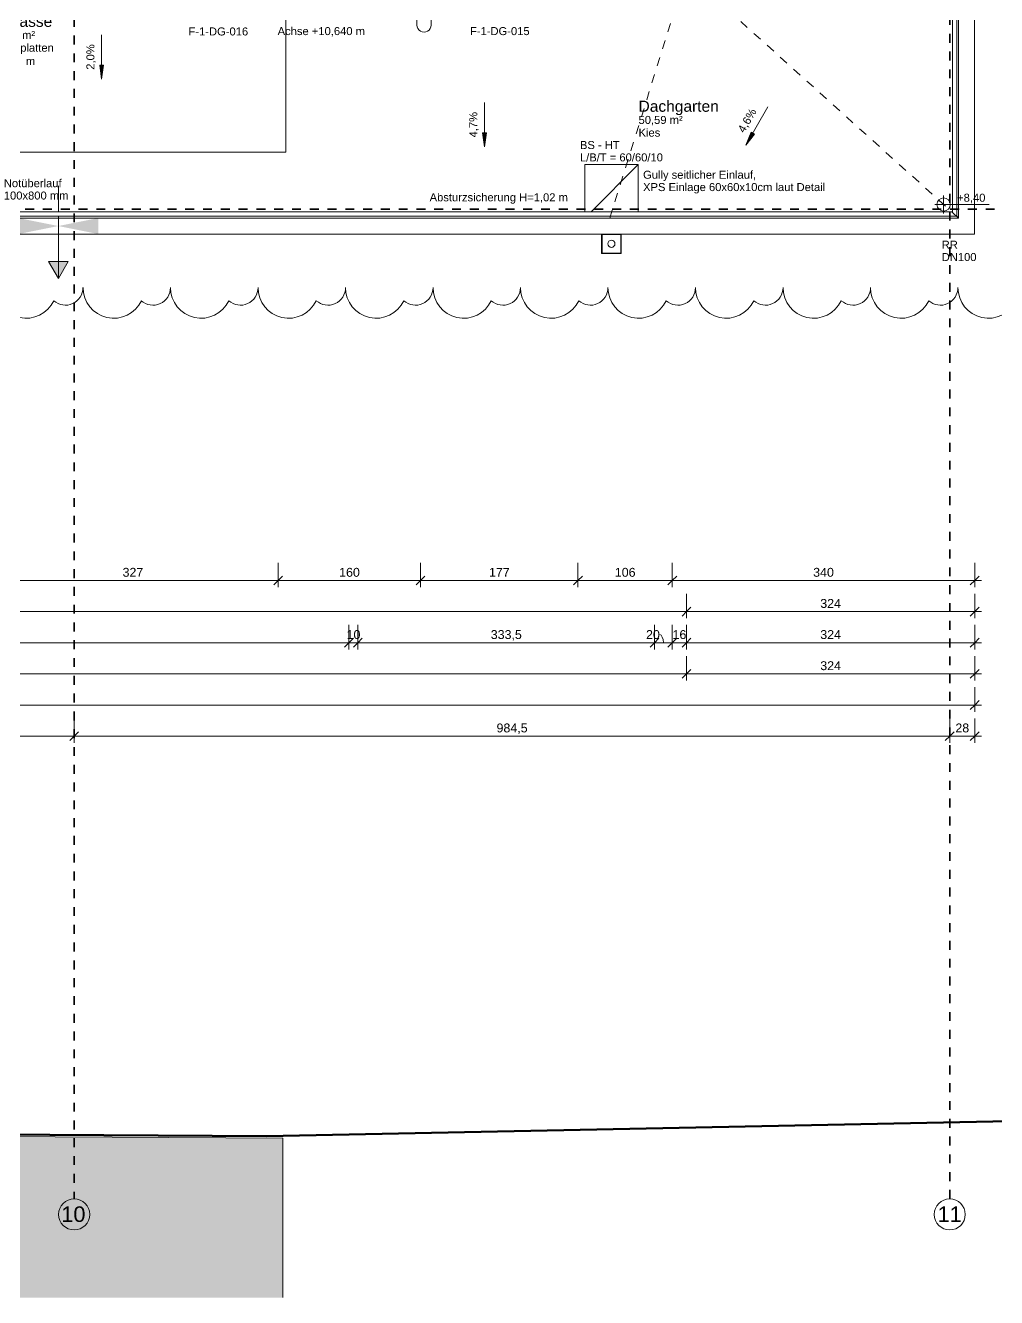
# Model space of a CAD drawing. Header units: metres. Extents: x 3.3 to 48.5, y 58.8 to 100.4.
# Drawn here: x 32.01 to 42.93, y 58.84 to 73.14 of the extents above; entities that cross this region are included whole.
import ezdxf

# ---------------------------------------------------------------- set-up
doc = ezdxf.new("R2010")
doc.units = ezdxf.units.M
doc.linetypes.add('Strich Punkt Mittel', pattern=[0.015875, 0.00635, -0.004763, 0, -0.004763])
doc.linetypes.add('Verdeckt', pattern=[0.003, 0.002, -0.001])
for name, color, linetype, lineweight in [('A-DETL-GENF_', 92, 'Continuous', 13), ('A-DETL-HDLN', 90, 'Verdeckt', 5), ('A-FLOR-HRAL', 11, 'Continuous', 5), ('A-GLAZ-IDEN_', 152, 'Continuous', 9), ('A_2D', 7, 'Continuous', 13), ('A_Bemassung-50_', 4, 'Continuous', 9), ('A_Bemassung_', 4, 'Continuous', 9), ('A_Beschriftung_', 7, 'Continuous', 9), ('A_Bodenschlitz', 7, 'Continuous', 5), ('A_Decken', 8, 'Continuous', 13), ('A_Gelaender', 7, 'Continuous', 13), ('A_Grundstuecksgrenze', 5, 'Continuous', 70), ('A_Raeume', 7, 'Continuous', 13), ('A_Raeume_', 7, 'Continuous', 5), ('A_Raeume_Beschriftung_', 7, 'Continuous', 9), ('A_Raster_', 1, 'Continuous', 9), ('A_Waende', 7, 'Continuous', 13), ('G-ANNO-DIMS_', 111, 'Continuous', 9), ('G-ANNO-REVC_', 71, 'Continuous', 9), ('M-EQPM', 50, 'Continuous', 5), ('Text', 130, 'Continuous', 9)]:
    doc.layers.add(name, color=color, linetype=linetype, lineweight=lineweight)
doc.styles.add('Arial_1', font='arial.ttf', dxfattribs={"height": 0.175})
doc.styles.add('Arial_2', font='arial.ttf', dxfattribs={"height": 0.09})
doc.styles.add('Arial_3', font='arial.ttf', dxfattribs={"height": 0.125})
doc.styles.add('Arial_5', font='arial.ttf', dxfattribs={"height": 0.1})
doc.dimstyles.new('WGA-Bemaßung', dxfattribs={"dimscale": 0.3048, "dimtxt": 0.102026, "dimasz": 0.328084, "dimexe": 0.246063, "dimexo": 0.0625, "dimgap": 0.04101, "dimtad": 1, "dimdec": 1, "dimlfac": 100, "dimrnd": 0.5, "dimdsep": 46, "dimtxsty": 'Arial_5', "dimblk1": 'OBLIQUE', "dimblk2": 'OBLIQUE', "dimsah": 1, "dimcen": 0.09, "dimdle": 0.246063, "dimazin": 2, "dimtfac": 1, "dimtdec": 4, "dimtix": 1, "dimtmove": 0, "dimatfit": 3, "dimfxl": 0.656168, "dimfxlon": 1, "dimtvp": 1, "dimtolj": 1, "dimtzin": 0, "dimarcsym": 2})
doc.dimstyles.new('WGA-Bemaßung_1', dxfattribs={"dimscale": 0.3048, "dimtxt": 0.102026, "dimasz": 0.328084, "dimexe": 0.246063, "dimexo": 0.0625, "dimgap": 0.04101, "dimtad": 1, "dimdec": 1, "dimlfac": 100, "dimrnd": 0.5, "dimdsep": 46, "dimtxsty": 'Arial_5', "dimblk1": 'OBLIQUE', "dimblk2": 'OBLIQUE', "dimsah": 1, "dimcen": 0.09, "dimdle": 0.246063, "dimazin": 2, "dimtfac": 1, "dimtdec": 4, "dimtix": 1, "dimtmove": 1, "dimatfit": 3, "dimfxl": 0.656168, "dimfxlon": 1, "dimtvp": 1, "dimtolj": 1, "dimtzin": 0, "dimarcsym": 2})

# ---------------------------------------------------------------- blocks, each defined once
blk = doc.blocks.new('Geländer - Geländer-3410059-263_PP_03DG_BT1')
at = {"layer": 'A_Gelaender', "lineweight": 5}
blk.add_line((42.483, 70.998), (42.503, 70.978), dxfattribs=at)
blk = doc.blocks.new('Typ des oberen Holms - Oberer Geländerholm_Innen_-3410094-263_PP_03DG_BT1')
at = {"layer": 'A_Gelaender', "lineweight": 5}
for p, q in [((42.433, 71.048), (42.433, 87.588)), ((42.483, 87.638), (42.483, 70.998)), ((42.483, 70.998), (7.843, 70.998)), ((7.893, 71.048), (42.433, 71.048))]:
    blk.add_line(p, q, dxfattribs=at)
blk = doc.blocks.new('Typ des oberen Holms - Oberer Geländerholm_Innen_-V1-263_PP_03DG_BT1')
at = {"layer": 'A_Gelaender', "lineweight": 5}
for p, q in [((42.433, 87.588), (42.433, 71.048)), ((42.483, 87.638), (42.483, 70.998)), ((42.483, 70.998), (7.843, 70.998)), ((42.433, 71.048), (7.893, 71.048))]:
    blk.add_line(p, q, dxfattribs=at)
blk = doc.blocks.new('HLS_Wasserfangkasten - HLS_Wasserfangkasten-10979366-263_PP_03DG_BT1')
at = {"layer": 'M-EQPM'}
for p, q in [((-0.11, 0.11), (-0.11, -0.11)), ((-0.105, -0.105), (-0.105, 0.105)), ((-0.105, 0.105), (0.105, 0.105)), ((0.105, 0.105), (0.105, -0.105)), ((0.11, -0.11), (0.11, 0.11)), ((-0.11, -0.11), (0.11, -0.11)), ((0.105, -0.105), (-0.105, -0.105))]:
    blk.add_line(p, q, dxfattribs=at)
for start, end in [(360, 180), (180, 360)]:
    blk.add_arc((0, 0), 0.04, start, end, dxfattribs=at)
blk = doc.blocks.new('Allg_BS - HKLS-11921154-263_PP_03DG_BT1')
at = {"layer": 'A_Bodenschlitz'}
for p, q in [((-0.299, -0.298), (-0.299, 0.232)), ((-0.299, 0.232), (0.301, 0.232)), ((-0.299, -0.298), (-0.299, 0.232)), ((-0.299, 0.232), (0.301, 0.232)), ((-0.229, -0.298), (0.301, 0.232)), ((-0.229, -0.298), (0.301, 0.232)), ((0.301, 0.232), (0.301, -0.298)), ((0.301, 0.232), (0.301, -0.298))]:
    blk.add_line(p, q, dxfattribs=at)
blk = doc.blocks.new('Allg_WD_rechteckig - Bau-11927121-263_PP_03DG_BT1')
at = {"layer": 'A-DETL-GENF_'}
for points in [[(0.125, -0.09), (0.575, 0), (0.125, 0.09)], [(1.025, -0.09), (1.025, 0.09), (0.575, 0)]]:
    blk.add_hatch(color=256, dxfattribs=at).paths.add_polyline_path(points)
blk = doc.blocks.new('Allg_Notueberlauf_rechteckig1 - Allg_Notueberlauf_rechteckig 100x600-V59-263_PP_03DG_BT1')
at = {"layer": 'A-DETL-GENF_'}
blk.add_hatch(color=256, dxfattribs=at).paths.add_polyline_path([(7.333, 74.185), (7.333, 74.405), (7.143, 74.295)])
for p, q in [((7.143, 74.295), (7.333, 74.405)), ((7.333, 74.405), (7.333, 74.185)), ((7.333, 74.185), (7.143, 74.295)), ((7.843, 74.295), (7.143, 74.295)), ((8.183, 74.295), (7.893, 74.295))]:
    blk.add_line(p, q, dxfattribs=at)
blk = doc.blocks.new('Family - ___-3180367-263_PP_03DG_BT1')
at = {"layer": 'A_Grundstuecksgrenze'}
for p, q in [((3.628, 60.842), (34.721, 60.655)), ((34.721, 60.655), (43.074, 60.824))]:
    blk.add_line(p, q, dxfattribs=at)
blk = doc.blocks.new('Raster - BS_Achse-112124-263_PP_03DG_BT1')
at = {"layer": 'A_Beschriftung_'}
blk.add_circle((0, 0), 0.0035, dxfattribs=at)
blk = doc.blocks.new('DIMBLOCK13-263_PP_03DG_BT1')
at = {"layer": 'A_Bemassung-50_', "transparency": 16777216}
for p, q in [((28.913, 65.152), (28.913, 65.352)), ((32.558, 65.152), (32.558, 65.352)), ((28.913, 65.152), (32.558, 65.152)), ((28.913, 65.152), (28.913, 65.077)), ((32.558, 65.152), (32.558, 65.077))]:
    blk.add_line(p, q, dxfattribs=at)
at = {"layer": 'A_Bemassung-50_', "lineweight": 35, "transparency": 16777216}
for p, q in [((28.913, 65.152), (28.863, 65.102)), ((28.913, 65.152), (28.963, 65.202)), ((32.558, 65.152), (32.508, 65.102)), ((32.558, 65.152), (32.608, 65.202))]:
    blk.add_line(p, q, dxfattribs=at)
at = {"layer": 'A_Bemassung-50_', "color": 0, "transparency": 16777216, "insert": (30.562, 65.294), "char_height": 0.1, "width": 0.41627, "attachment_point": 1, "line_spacing_factor": 0.941778, "style": 'Arial_5'}
blk.add_mtext('364,5', dxfattribs=at)
blk = doc.blocks.new('_Oblique')
at = {"color": 0, "linetype": 'ByBlock', "lineweight": -2}
blk.add_line((-0.5, -0.5), (0.5, 0.5), dxfattribs=at)
blk = doc.blocks.new('DIMBLOCK14-263_PP_03DG_BT1')
at = {"layer": 'A_Bemassung-50_', "transparency": 16777216}
for p, q in [((32.558, 65.152), (32.558, 65.352)), ((42.403, 65.152), (42.403, 65.352)), ((32.558, 65.152), (42.403, 65.152)), ((32.558, 65.152), (32.558, 65.077)), ((42.403, 65.152), (42.403, 65.077))]:
    blk.add_line(p, q, dxfattribs=at)
at = {"layer": 'A_Bemassung-50_', "lineweight": 35, "transparency": 16777216}
for p, q in [((32.558, 65.152), (32.508, 65.102)), ((32.558, 65.152), (32.608, 65.202)), ((42.403, 65.152), (42.353, 65.102)), ((42.403, 65.152), (42.453, 65.202))]:
    blk.add_line(p, q, dxfattribs=at)
at = {"layer": 'A_Bemassung-50_', "color": 0, "transparency": 16777216, "insert": (37.307, 65.294), "char_height": 0.1, "width": 0.41627, "attachment_point": 1, "line_spacing_factor": 0.941778, "style": 'Arial_5'}
blk.add_mtext('984,5', dxfattribs=at)
blk = doc.blocks.new('DIMBLOCK15-263_PP_03DG_BT1')
at = {"layer": 'A_Bemassung-50_', "transparency": 16777216}
for p, q in [((42.403, 65.152), (42.403, 65.352)), ((42.683, 65.152), (42.683, 65.352)), ((42.403, 65.152), (42.758, 65.152)), ((42.403, 65.152), (42.403, 65.077)), ((42.683, 65.152), (42.683, 65.077))]:
    blk.add_line(p, q, dxfattribs=at)
at = {"layer": 'A_Bemassung-50_', "lineweight": 35, "transparency": 16777216}
for p, q in [((42.403, 65.152), (42.353, 65.102)), ((42.403, 65.152), (42.453, 65.202)), ((42.683, 65.152), (42.633, 65.102)), ((42.683, 65.152), (42.733, 65.202))]:
    blk.add_line(p, q, dxfattribs=at)
at = {"layer": 'A_Bemassung-50_', "color": 0, "transparency": 16777216, "insert": (42.466, 65.294), "char_height": 0.1, "width": 0.18459, "attachment_point": 1, "line_spacing_factor": 0.941778, "style": 'Arial_5'}
blk.add_mtext('28', dxfattribs=at)
blk = doc.blocks.new('DIMBLOCK16-263_PP_03DG_BT1')
at = {"layer": 'A_Bemassung-50_', "transparency": 16777216}
for p, q in [((7.643, 65.502), (7.643, 65.702)), ((42.683, 65.502), (42.683, 65.702)), ((7.568, 65.502), (42.758, 65.502)), ((7.643, 65.502), (7.643, 65.427)), ((42.683, 65.502), (42.683, 65.427))]:
    blk.add_line(p, q, dxfattribs=at)
at = {"layer": 'A_Bemassung-50_', "lineweight": 35, "transparency": 16777216}
for p, q in [((7.643, 65.502), (7.693, 65.552)), ((42.683, 65.502), (42.733, 65.552)), ((7.643, 65.502), (7.593, 65.452)), ((42.683, 65.502), (42.633, 65.452))]:
    blk.add_line(p, q, dxfattribs=at)
at = {"layer": 'A_Bemassung-50_', "color": 0, "transparency": 16777216, "insert": (25.009, 65.644), "char_height": 0.1, "width": 0.36918, "attachment_point": 1, "line_spacing_factor": 0.941778, "style": 'Arial_5'}
blk.add_mtext('3504', dxfattribs=at)
blk = doc.blocks.new('DIMBLOCK18-263_PP_03DG_BT1')
at = {"layer": 'A_Bemassung-50_', "transparency": 16777216}
for p, q in [((10.883, 65.852), (10.883, 66.052)), ((39.443, 65.852), (39.443, 66.052)), ((10.883, 65.852), (39.443, 65.852)), ((10.883, 65.852), (10.883, 65.777)), ((39.443, 65.852), (39.443, 65.777))]:
    blk.add_line(p, q, dxfattribs=at)
at = {"layer": 'A_Bemassung-50_', "lineweight": 35, "transparency": 16777216}
for p, q in [((10.883, 65.852), (10.833, 65.802)), ((10.883, 65.852), (10.933, 65.902)), ((39.443, 65.852), (39.393, 65.802)), ((39.443, 65.852), (39.493, 65.902))]:
    blk.add_line(p, q, dxfattribs=at)
at = {"layer": 'A_Bemassung-50_', "color": 0, "transparency": 16777216, "insert": (25.009, 65.994), "char_height": 0.1, "width": 0.36918, "attachment_point": 1, "line_spacing_factor": 0.941778, "style": 'Arial_5'}
blk.add_mtext('2856', dxfattribs=at)
blk = doc.blocks.new('DIMBLOCK19-263_PP_03DG_BT1')
at = {"layer": 'A_Bemassung-50_', "transparency": 16777216}
for p, q in [((39.443, 65.852), (39.443, 66.052)), ((42.683, 65.852), (42.683, 66.052)), ((39.443, 65.852), (42.758, 65.852)), ((39.443, 65.852), (39.443, 65.777)), ((42.683, 65.852), (42.683, 65.777))]:
    blk.add_line(p, q, dxfattribs=at)
at = {"layer": 'A_Bemassung-50_', "lineweight": 35, "transparency": 16777216}
for p, q in [((39.443, 65.852), (39.393, 65.802)), ((39.443, 65.852), (39.493, 65.902)), ((42.683, 65.852), (42.633, 65.802)), ((42.683, 65.852), (42.733, 65.902))]:
    blk.add_line(p, q, dxfattribs=at)
at = {"layer": 'A_Bemassung-50_', "color": 0, "transparency": 16777216, "insert": (40.947, 65.994), "char_height": 0.1, "width": 0.27688, "attachment_point": 1, "line_spacing_factor": 0.941778, "style": 'Arial_5'}
blk.add_mtext('324', dxfattribs=at)
blk = doc.blocks.new('DIMBLOCK37-263_PP_03DG_BT1')
at = {"layer": 'A_Bemassung-50_', "transparency": 16777216}
for p, q in [((10.883, 66.552), (10.883, 66.752)), ((39.443, 66.552), (39.443, 66.752)), ((10.883, 66.552), (39.443, 66.552)), ((10.883, 66.552), (10.883, 66.477)), ((39.443, 66.552), (39.443, 66.477))]:
    blk.add_line(p, q, dxfattribs=at)
at = {"layer": 'A_Bemassung-50_', "lineweight": 35, "transparency": 16777216}
for p, q in [((10.883, 66.552), (10.833, 66.502)), ((10.883, 66.552), (10.933, 66.602)), ((39.443, 66.552), (39.393, 66.502)), ((39.443, 66.552), (39.493, 66.602))]:
    blk.add_line(p, q, dxfattribs=at)
at = {"layer": 'A_Bemassung-50_', "color": 0, "transparency": 16777216, "insert": (25.009, 66.694), "char_height": 0.1, "width": 0.36918, "attachment_point": 1, "line_spacing_factor": 0.941778, "style": 'Arial_5'}
blk.add_mtext('2856', dxfattribs=at)
blk = doc.blocks.new('DIMBLOCK38-263_PP_03DG_BT1')
at = {"layer": 'A_Bemassung-50_', "transparency": 16777216}
for p, q in [((39.443, 66.552), (39.443, 66.752)), ((42.683, 66.552), (42.683, 66.752)), ((39.443, 66.552), (42.758, 66.552)), ((39.443, 66.552), (39.443, 66.477)), ((42.683, 66.552), (42.683, 66.477))]:
    blk.add_line(p, q, dxfattribs=at)
at = {"layer": 'A_Bemassung-50_', "lineweight": 35, "transparency": 16777216}
for p, q in [((39.443, 66.552), (39.393, 66.502)), ((39.443, 66.552), (39.493, 66.602)), ((42.683, 66.552), (42.633, 66.502)), ((42.683, 66.552), (42.733, 66.602))]:
    blk.add_line(p, q, dxfattribs=at)
at = {"layer": 'A_Bemassung-50_', "color": 0, "transparency": 16777216, "insert": (40.947, 66.694), "char_height": 0.1, "width": 0.27688, "attachment_point": 1, "line_spacing_factor": 0.941778, "style": 'Arial_5'}
blk.add_mtext('324', dxfattribs=at)
blk = doc.blocks.new('BS_Wand_Lollipop - rechts_oben-2026913-263_PP_03DG_BT1')
at = {"layer": 'A_Beschriftung_'}
for p, q in [((-0.003, 0), (0.003, 0)), ((0.0046, 0.0016), (0.0134, 0.0016)), ((0.0046, -0.0016), (0.0134, -0.0016))]:
    blk.add_line(p, q, dxfattribs=at)
for centre, start, end in [((0.0046, 0), 90, 270), ((0.0134, 0), 270, 90)]:
    blk.add_arc(centre, 0.0016, start, end, dxfattribs=at)
blk = doc.blocks.new('DIMBLOCK112-263_PP_03DG_BT1')
at = {"layer": 'A_Bemassung-50_', "transparency": 16777216}
for p, q in [((26, 66.202), (26, 66.402)), ((35.648, 66.202), (35.648, 66.402)), ((26, 66.202), (35.648, 66.202)), ((26, 66.202), (26, 66.127)), ((35.648, 66.202), (35.648, 66.127))]:
    blk.add_line(p, q, dxfattribs=at)
at = {"layer": 'A_Bemassung-50_', "lineweight": 35, "transparency": 16777216}
for p, q in [((26, 66.202), (26.05, 66.252)), ((35.648, 66.202), (35.698, 66.252)), ((26, 66.202), (25.95, 66.152)), ((35.648, 66.202), (35.598, 66.152))]:
    blk.add_line(p, q, dxfattribs=at)
at = {"layer": 'A_Bemassung-50_', "color": 0, "transparency": 16777216, "insert": (30.709, 66.344), "char_height": 0.1, "width": 0.27688, "attachment_point": 1, "line_spacing_factor": 0.941778, "style": 'Arial_5'}
blk.add_mtext('965', dxfattribs=at)
blk = doc.blocks.new('DIMBLOCK113-263_PP_03DG_BT1')
at = {"layer": 'A_Bemassung-50_', "transparency": 16777216}
for p, q in [((35.648, 66.202), (35.648, 66.402)), ((35.748, 66.202), (35.748, 66.402)), ((35.648, 66.202), (35.748, 66.202)), ((35.648, 66.202), (35.648, 66.127)), ((35.748, 66.202), (35.748, 66.127))]:
    blk.add_line(p, q, dxfattribs=at)
at = {"layer": 'A_Bemassung-50_', "lineweight": 35, "transparency": 16777216}
for p, q in [((35.648, 66.202), (35.698, 66.252)), ((35.748, 66.202), (35.798, 66.252)), ((35.648, 66.202), (35.598, 66.152)), ((35.748, 66.202), (35.698, 66.152))]:
    blk.add_line(p, q, dxfattribs=at)
at = {"layer": 'A_Bemassung-50_', "color": 0, "transparency": 16777216, "insert": (35.621, 66.344), "char_height": 0.1, "width": 0.18459, "attachment_point": 1, "line_spacing_factor": 0.941778, "style": 'Arial_5'}
blk.add_mtext('10', dxfattribs=at)
blk = doc.blocks.new('DIMBLOCK114-263_PP_03DG_BT1')
at = {"layer": 'A_Bemassung-50_', "transparency": 16777216}
for p, q in [((35.748, 66.202), (35.748, 66.402)), ((39.083, 66.202), (39.083, 66.402)), ((35.748, 66.202), (39.083, 66.202)), ((35.748, 66.202), (35.748, 66.127)), ((39.083, 66.202), (39.083, 66.127))]:
    blk.add_line(p, q, dxfattribs=at)
at = {"layer": 'A_Bemassung-50_', "lineweight": 35, "transparency": 16777216}
for p, q in [((35.748, 66.202), (35.798, 66.252)), ((39.083, 66.202), (39.133, 66.252)), ((35.748, 66.202), (35.698, 66.152)), ((39.083, 66.202), (39.033, 66.152))]:
    blk.add_line(p, q, dxfattribs=at)
at = {"layer": 'A_Bemassung-50_', "color": 0, "transparency": 16777216, "insert": (37.242, 66.344), "char_height": 0.1, "width": 0.41627, "attachment_point": 1, "line_spacing_factor": 0.941778, "style": 'Arial_5'}
blk.add_mtext('333,5', dxfattribs=at)
blk = doc.blocks.new('DIMBLOCK115-263_PP_03DG_BT1')
at = {"layer": 'A_Bemassung-50_', "transparency": 16777216}
for p, q in [((39.083, 66.202), (39.083, 66.402)), ((39.283, 66.202), (39.283, 66.402)), ((39.083, 66.202), (39.283, 66.202)), ((39.083, 66.202), (39.083, 66.127)), ((39.283, 66.202), (39.283, 66.127))]:
    blk.add_line(p, q, dxfattribs=at)
at = {"layer": 'A_Bemassung-50_', "lineweight": 35, "transparency": 16777216}
for p, q in [((39.083, 66.202), (39.133, 66.252)), ((39.283, 66.202), (39.333, 66.252)), ((39.083, 66.202), (39.033, 66.152)), ((39.283, 66.202), (39.233, 66.152))]:
    blk.add_line(p, q, dxfattribs=at)
at = {"layer": 'A_Bemassung-50_', "transparency": 16777216}
blk.add_ellipse((39.142, 66.202), major_axis=(0, 0.091), ratio=0.444262, start_param=4.712389, end_param=6.283185, dxfattribs=at)
at = {"layer": 'A_Bemassung-50_', "color": 0, "transparency": 16777216, "insert": (38.988, 66.344), "char_height": 0.1, "width": 0.18459, "attachment_point": 1, "line_spacing_factor": 0.941778, "style": 'Arial_5'}
blk.add_mtext('20', dxfattribs=at)
blk = doc.blocks.new('DIMBLOCK116-263_PP_03DG_BT1')
at = {"layer": 'A_Bemassung-50_', "transparency": 16777216}
for p, q in [((39.283, 66.202), (39.283, 66.402)), ((39.443, 66.202), (39.443, 66.402)), ((39.283, 66.202), (39.443, 66.202)), ((39.283, 66.202), (39.283, 66.127)), ((39.443, 66.202), (39.443, 66.127))]:
    blk.add_line(p, q, dxfattribs=at)
at = {"layer": 'A_Bemassung-50_', "lineweight": 35, "transparency": 16777216}
for p, q in [((39.283, 66.202), (39.333, 66.252)), ((39.443, 66.202), (39.493, 66.252)), ((39.283, 66.202), (39.233, 66.152)), ((39.443, 66.202), (39.393, 66.152))]:
    blk.add_line(p, q, dxfattribs=at)
at = {"layer": 'A_Bemassung-50_', "color": 0, "transparency": 16777216, "insert": (39.286, 66.344), "char_height": 0.1, "width": 0.18459, "attachment_point": 1, "line_spacing_factor": 0.941778, "style": 'Arial_5'}
blk.add_mtext('16', dxfattribs=at)
blk = doc.blocks.new('DIMBLOCK117-263_PP_03DG_BT1')
at = {"layer": 'A_Bemassung-50_', "transparency": 16777216}
for p, q in [((39.443, 66.202), (39.443, 66.402)), ((42.683, 66.202), (42.683, 66.402)), ((39.443, 66.202), (42.758, 66.202)), ((39.443, 66.202), (39.443, 66.127)), ((42.683, 66.202), (42.683, 66.127))]:
    blk.add_line(p, q, dxfattribs=at)
at = {"layer": 'A_Bemassung-50_', "lineweight": 35, "transparency": 16777216}
for p, q in [((39.443, 66.202), (39.493, 66.252)), ((42.683, 66.202), (42.733, 66.252)), ((39.443, 66.202), (39.393, 66.152)), ((42.683, 66.202), (42.633, 66.152))]:
    blk.add_line(p, q, dxfattribs=at)
at = {"layer": 'A_Bemassung-50_', "color": 0, "transparency": 16777216, "insert": (40.947, 66.344), "char_height": 0.1, "width": 0.27688, "attachment_point": 1, "line_spacing_factor": 0.941778, "style": 'Arial_5'}
blk.add_mtext('324', dxfattribs=at)
blk = doc.blocks.new('DIMBLOCK306-263_PP_03DG_BT1')
at = {"layer": 'A_Bemassung-50_', "transparency": 16777216}
for p, q in [((31.583, 66.902), (31.583, 67.102)), ((34.852, 66.902), (34.852, 67.102)), ((31.583, 66.902), (34.852, 66.902)), ((31.583, 66.902), (31.583, 66.827)), ((34.852, 66.902), (34.852, 66.827))]:
    blk.add_line(p, q, dxfattribs=at)
at = {"layer": 'A_Bemassung-50_', "lineweight": 35, "transparency": 16777216}
for p, q in [((31.583, 66.902), (31.633, 66.952)), ((34.852, 66.902), (34.902, 66.952)), ((31.583, 66.902), (31.533, 66.852)), ((34.852, 66.902), (34.802, 66.852))]:
    blk.add_line(p, q, dxfattribs=at)
at = {"layer": 'A_Bemassung-50_', "color": 0, "transparency": 16777216, "insert": (33.102, 67.044), "char_height": 0.1, "width": 0.27688, "attachment_point": 1, "line_spacing_factor": 0.941778, "style": 'Arial_5'}
blk.add_mtext('327', dxfattribs=at)
blk = doc.blocks.new('DIMBLOCK307-263_PP_03DG_BT1')
at = {"layer": 'A_Bemassung-50_', "transparency": 16777216}
for p, q in [((34.852, 66.902), (34.852, 67.102)), ((36.452, 66.902), (36.452, 67.102)), ((34.852, 66.902), (36.452, 66.902)), ((34.852, 66.902), (34.852, 66.827)), ((36.452, 66.902), (36.452, 66.827))]:
    blk.add_line(p, q, dxfattribs=at)
at = {"layer": 'A_Bemassung-50_', "lineweight": 35, "transparency": 16777216}
for p, q in [((34.852, 66.902), (34.902, 66.952)), ((36.452, 66.902), (36.502, 66.952)), ((34.852, 66.902), (34.802, 66.852)), ((36.452, 66.902), (36.402, 66.852))]:
    blk.add_line(p, q, dxfattribs=at)
at = {"layer": 'A_Bemassung-50_', "color": 0, "transparency": 16777216, "insert": (35.537, 67.044), "char_height": 0.1, "width": 0.27688, "attachment_point": 1, "line_spacing_factor": 0.941778, "style": 'Arial_5'}
blk.add_mtext('160', dxfattribs=at)
blk = doc.blocks.new('DIMBLOCK308-263_PP_03DG_BT1')
at = {"layer": 'A_Bemassung-50_', "transparency": 16777216}
for p, q in [((36.452, 66.902), (36.452, 67.102)), ((38.222, 66.902), (38.222, 67.102)), ((36.452, 66.902), (38.222, 66.902)), ((36.452, 66.902), (36.452, 66.827)), ((38.222, 66.902), (38.222, 66.827))]:
    blk.add_line(p, q, dxfattribs=at)
at = {"layer": 'A_Bemassung-50_', "lineweight": 35, "transparency": 16777216}
for p, q in [((36.452, 66.902), (36.502, 66.952)), ((38.222, 66.902), (38.272, 66.952)), ((36.452, 66.902), (36.402, 66.852)), ((38.222, 66.902), (38.172, 66.852))]:
    blk.add_line(p, q, dxfattribs=at)
at = {"layer": 'A_Bemassung-50_', "color": 0, "transparency": 16777216, "insert": (37.222, 67.044), "char_height": 0.1, "width": 0.27688, "attachment_point": 1, "line_spacing_factor": 0.941778, "style": 'Arial_5'}
blk.add_mtext('177', dxfattribs=at)
blk = doc.blocks.new('DIMBLOCK309-263_PP_03DG_BT1')
at = {"layer": 'A_Bemassung-50_', "transparency": 16777216}
for p, q in [((38.222, 66.902), (38.222, 67.102)), ((39.283, 66.902), (39.283, 67.102)), ((38.222, 66.902), (39.283, 66.902)), ((38.222, 66.902), (38.222, 66.827)), ((39.283, 66.902), (39.283, 66.827))]:
    blk.add_line(p, q, dxfattribs=at)
at = {"layer": 'A_Bemassung-50_', "lineweight": 35, "transparency": 16777216}
for p, q in [((38.222, 66.902), (38.272, 66.952)), ((39.283, 66.902), (39.333, 66.952)), ((38.222, 66.902), (38.172, 66.852)), ((39.283, 66.902), (39.233, 66.852))]:
    blk.add_line(p, q, dxfattribs=at)
at = {"layer": 'A_Bemassung-50_', "color": 0, "transparency": 16777216, "insert": (38.637, 67.044), "char_height": 0.1, "width": 0.27688, "attachment_point": 1, "line_spacing_factor": 0.941778, "style": 'Arial_5'}
blk.add_mtext('106', dxfattribs=at)
blk = doc.blocks.new('DIMBLOCK310-263_PP_03DG_BT1')
at = {"layer": 'A_Bemassung-50_', "transparency": 16777216}
for p, q in [((39.283, 66.902), (39.283, 67.102)), ((42.683, 66.902), (42.683, 67.102)), ((39.283, 66.902), (42.758, 66.902)), ((39.283, 66.902), (39.283, 66.827)), ((42.683, 66.902), (42.683, 66.827))]:
    blk.add_line(p, q, dxfattribs=at)
at = {"layer": 'A_Bemassung-50_', "lineweight": 35, "transparency": 16777216}
for p, q in [((39.283, 66.902), (39.333, 66.952)), ((42.683, 66.902), (42.733, 66.952)), ((39.283, 66.902), (39.233, 66.852)), ((42.683, 66.902), (42.633, 66.852))]:
    blk.add_line(p, q, dxfattribs=at)
at = {"layer": 'A_Bemassung-50_', "color": 0, "transparency": 16777216, "insert": (40.867, 67.044), "char_height": 0.1, "width": 0.27688, "attachment_point": 1, "line_spacing_factor": 0.941778, "style": 'Arial_5'}
blk.add_mtext('340', dxfattribs=at)
blk = doc.blocks.new('Höhenkoten - 018-55644-263_PP_03DG_BT1')
at = {"layer": 'G-ANNO-DIMS_'}
for p, q in [((-0.002, 0), (0.01024, 0)), ((0, 0), (0, 0.002)), ((0, 0), (0, -0.002))]:
    blk.add_line(p, q, dxfattribs=at)
blk.add_circle((0, 0), 0.0015, dxfattribs=at)
blk = doc.blocks.new('Family - ___-11922589-263_PP_03DG_BT1')
at = {"layer": 'G-ANNO-REVC_'}
for centre, radius, start, end in [((32.018, 70.195), 0.344, 180, 334.7912), ((32.46, 70.195), 0.197, 228.1897, 0), ((33.002, 70.195), 0.344, 180, 334.7912), ((33.444, 70.195), 0.197, 228.1897, 0), ((33.985, 70.195), 0.344, 180, 334.7912), ((34.428, 70.195), 0.197, 228.1897, 0), ((34.969, 70.195), 0.344, 180, 334.7912), ((35.412, 70.195), 0.197, 228.1897, 0), ((35.953, 70.195), 0.344, 180, 334.7912), ((36.396, 70.195), 0.197, 228.1897, 0), ((36.937, 70.195), 0.344, 180, 334.7912), ((37.379, 70.195), 0.197, 228.1897, 0), ((37.92, 70.195), 0.344, 180, 334.7912), ((38.363, 70.195), 0.197, 228.1897, 0), ((38.904, 70.195), 0.344, 180, 334.7912), ((39.347, 70.195), 0.197, 228.1897, 0), ((39.888, 70.195), 0.344, 180, 334.7912), ((40.331, 70.195), 0.197, 228.1897, 0), ((40.872, 70.195), 0.344, 180, 334.7912), ((41.315, 70.195), 0.197, 228.1897, 0), ((41.856, 70.195), 0.344, 180, 334.7912), ((42.298, 70.195), 0.197, 228.1897, 0), ((42.839, 70.195), 0.344, 180, 334.7912)]:
    blk.add_arc(centre, radius, start, end, dxfattribs=at)

msp = doc.modelspace()

# ---------------------------------------------------------------- hatches: boundary and pattern name
at = {"layer": 'A-DETL-GENF_'}
msp.add_hatch(color=253, dxfattribs=at).paths.add_polyline_path([(34.9031, 58.8389), (34.9031, 60.6296), (3.2658, 60.8443), (3.2658, 58.8389), (25.8902, 58.8389)])
at = {"layer": 'G-ANNO-DIMS_'}
for points in [[(32.8667, 72.538), (32.8876, 72.6967), (32.8458, 72.6967)], [(32.8667, 72.538), (32.8876, 72.6967), (32.8458, 72.6967)], [(37.1716, 71.777), (37.1925, 71.9358), (37.1507, 71.9358)], [(40.1085, 71.7953), (40.2057, 71.9225), (40.1695, 71.9433)]]:
    msp.add_hatch(color=256, dxfattribs=at).paths.add_polyline_path(points)

# ---------------------------------------------------------------- linework, layer by layer
at = {"layer": 'A-DETL-HDLN'}
for p, q in [((39.4427, 73.738), (38.5798, 70.978)), ((42.5027, 70.978), (39.4427, 73.738))]:
    msp.add_line(p, q, dxfattribs=at)
at = {"layer": 'A_2D'}
for p, q in [((34.9382, 71.718), (34.9382, 73.738)), ((29.7382, 71.718), (34.9382, 71.718)), ((34.9031, 60.6296), (3.2658, 60.8443)), ((34.9031, 58.8389), (34.9031, 60.6296))]:
    msp.add_line(p, q, dxfattribs=at)
at = {"layer": 'A_Decken'}
for p, q in [((34.9382, 73.738), (34.9382, 71.718)), ((34.9382, 71.718), (29.7382, 71.718)), ((38.2989, 71.048), (38.2989, 71.578)), ((38.2989, 71.578), (38.8989, 71.578)), ((38.8989, 71.578), (38.8989, 71.048))]:
    msp.add_line(p, q, dxfattribs=at)
at = {"layer": 'A_Raeume', "color": 8, "linetype": 'Verdeckt'}
for p, q in [((34.9382, 71.738), (34.9382, 73.738)), ((29.7382, 71.718), (34.9047, 71.718))]:
    msp.add_line(p, q, dxfattribs=at)
at = {"layer": 'A_Raeume_', "flags": 128}
for points in [[(29.7382, 73.738), (24.7927, 73.738), (24.7927, 71.1858), (24.7927, 71.048), (42.4327, 71.048), (42.4327, 78.3005), (39.4427, 78.3005), (39.4427, 73.738), (34.9382, 73.738), (34.9382, 71.8558), (34.9382, 71.718), (34.8004, 71.718), (29.7382, 71.718)], [(34.9382, 73.738), (29.7382, 73.738), (29.7382, 71.718), (34.9382, 71.718)]]:
    msp.add_lwpolyline(points, close=True, dxfattribs=at)
at = {"layer": 'A_Raster_', "linetype": 'Strich Punkt Mittel', "lineweight": 35}
for p, q in [((32.5577, 94.2296), (32.5577, 59.9489)), ((42.4027, 59.9489), (42.4027, 94.2296)), ((3.8074, 71.078), (48.1215, 71.078))]:
    msp.add_line(p, q, dxfattribs=at)
at = {"layer": 'A_Waende'}
for p, q in [((42.6827, 87.838), (42.6827, 70.798)), ((42.5027, 70.978), (42.5027, 87.658)), ((7.8227, 70.978), (42.5027, 70.978)), ((42.6827, 70.798), (7.6427, 70.798))]:
    msp.add_line(p, q, dxfattribs=at)
at = {"layer": 'G-ANNO-DIMS_'}
for p, q in [((32.8667, 73.038), (32.8667, 72.538)), ((32.8667, 73.038), (32.8667, 72.538)), ((32.8876, 72.6967), (32.8458, 72.6967)), ((32.8458, 72.6967), (32.8667, 72.538)), ((32.8876, 72.6967), (32.8458, 72.6967)), ((32.8458, 72.6967), (32.8667, 72.538)), ((32.8667, 72.538), (32.8876, 72.6967)), ((32.8667, 72.538), (32.8876, 72.6967)), ((37.1716, 72.277), (37.1716, 71.777)), ((40.3576, 72.2288), (40.1085, 71.7953)), ((37.1925, 71.9358), (37.1507, 71.9358)), ((37.1507, 71.9358), (37.1716, 71.777)), ((37.1716, 71.777), (37.1925, 71.9358)), ((40.1695, 71.9433), (40.1085, 71.7953)), ((40.1085, 71.7953), (40.2057, 71.9225)), ((40.2057, 71.9225), (40.1695, 71.9433))]:
    msp.add_line(p, q, dxfattribs=at)

# ---------------------------------------------------------------- block references
at = {"layer": 'A-DETL-GENF_', "rotation": 90}
msp.add_blockref('Allg_Notueberlauf_rechteckig1 - Allg_Notueberlauf_rechteckig 100x600-V59-263_PP_03DG_BT1', (106.6758, 63.1553), dxfattribs=at)
at = {"layer": 'A-DETL-GENF_'}
msp.add_blockref('Allg_WD_rechteckig - Bau-11927121-263_PP_03DG_BT1', (31.8056, 70.888), dxfattribs=at)
at = {"layer": 'A-FLOR-HRAL'}
msp.add_blockref('Geländer - Geländer-3410059-263_PP_03DG_BT1', (0, 0), dxfattribs=at)
at = {"layer": 'A_2D'}
msp.add_blockref('Allg_BS - HKLS-11921154-263_PP_03DG_BT1', (38.5983, 71.3465), dxfattribs=at)
at = {"layer": 'A_Beschriftung_', "xscale": 49.99999999999998, "yscale": 49.99999999999998, "zscale": 49.99999999999998}
for name, p, rotation in [('BS_Wand_Lollipop - rechts_oben-2026913-263_PP_03DG_BT1', (36.4924, 73.8176), 269.9999999999998), ('Raster - BS_Achse-112124-263_PP_03DG_BT1', (32.5577, 59.7739), 180)]:
    msp.add_blockref(name, p, dxfattribs=dict(at, rotation=rotation))
msp.add_blockref('Raster - BS_Achse-112124-263_PP_03DG_BT1', (42.4027, 59.7739), dxfattribs=at)
at = {"layer": 'A_Gelaender', "lineweight": 5}
for name in ['Typ des oberen Holms - Oberer Geländerholm_Innen_-3410094-263_PP_03DG_BT1', 'Typ des oberen Holms - Oberer Geländerholm_Innen_-V1-263_PP_03DG_BT1']:
    msp.add_blockref(name, (0, 0), dxfattribs=at)
at = {"layer": 'A_Grundstuecksgrenze'}
msp.add_blockref('Family - ___-3180367-263_PP_03DG_BT1', (0, 0), dxfattribs=at)
at = {"layer": 'G-ANNO-DIMS_', "xscale": 49.99999999999998, "yscale": 49.99999999999998, "zscale": 49.99999999999998}
msp.add_blockref('Höhenkoten - 018-55644-263_PP_03DG_BT1', (42.334, 71.1301), dxfattribs=at)
at = {"layer": 'G-ANNO-REVC_'}
msp.add_blockref('Family - ___-11922589-263_PP_03DG_BT1', (0, 0), dxfattribs=at)
at = {"layer": 'M-EQPM'}
msp.add_blockref('HLS_Wasserfangkasten - HLS_Wasserfangkasten-10979366-263_PP_03DG_BT1', (38.5989, 70.688), dxfattribs=at)

# ---------------------------------------------------------------- texts
at = {"layer": 'A-GLAZ-IDEN_', "char_height": 0.09, "width": 0.797679, "attachment_point": 1, "style": 'Arial_2'}
for s, insert in [('F-1-DG-016', (33.8434, 73.1208)), ('F-1-DG-015', (37.0084, 73.1247))]:
    msp.add_mtext(s, dxfattribs=dict(at, insert=insert))
at = {"layer": 'A_Beschriftung_', "attachment_point": 1}
for s, insert, char_height, width, style in [('Achse +10,640 m', (34.8456, 73.1249), 0.09, 1.166455, 'Arial_2'), ('BS - HT', (38.2448, 71.8436), 0.09, 0.529114, 'Arial_2'), ('L/B/T = 60/60/10', (38.2448, 71.7047), 0.09, 1.110337, 'Arial_2'), ('10', (32.4131, 59.8642), 0.175, 0.336709, 'Arial_1'), ('11', (42.2662, 59.8648), 0.175, 0.336709, 'Arial_1')]:
    msp.add_mtext(s, dxfattribs=dict(at, insert=insert, char_height=char_height, width=width, style=style))
at = {"layer": 'A_Raeume_Beschriftung_', "attachment_point": 1}
for s, insert, char_height, width, style in [('Terrasse', (31.6228, 73.2524), 0.125, 0.841772, 'Arial_3'), ('10,50 m²', (31.6228, 73.0804), 0.09, 0.58924, 'Arial_2'), ('Betonplatten', (31.6228, 72.9379), 0.09, 0.825738, 'Arial_2'), (' m', (31.98, 72.787), 0.09, 0.164346, 'Arial_2'), ('Dachgarten', (38.9037, 72.2977), 0.125, 1.086287, 'Arial_3'), ('50,59 m²', (38.9037, 72.1258), 0.09, 0.58924, 'Arial_2'), ('Kies', (38.9037, 71.9832), 0.09, 0.280591, 'Arial_2')]:
    msp.add_mtext(s, dxfattribs=dict(at, insert=insert, char_height=char_height, width=width, style=style))
at = {"layer": 'G-ANNO-DIMS_', "char_height": 0.09, "width": 0.342666, "attachment_point": 1, "line_spacing_factor": 0.941778, "style": 'Arial_2'}
for s, insert, rotation in [('2,0%', (32.6956, 72.6452), 90), ('2,0%', (32.6956, 72.6452), 90), ('4,7%', (37.0005, 71.8842), 90), ('4,6%', (40.0136, 71.9735), 60.11905)]:
    msp.add_mtext(s, dxfattribs=dict(at, insert=insert, rotation=rotation))
at = {"layer": 'G-ANNO-DIMS_', "insert": (42.4856, 71.2512), "char_height": 0.09, "width": 0.380128, "attachment_point": 1, "line_spacing_factor": 0.941778, "style": 'Arial_2'}
msp.add_mtext('+8,40', dxfattribs=at)
at = {"layer": 'Text', "color": 7, "char_height": 0.09, "attachment_point": 1, "style": 'Arial_2'}
for s, insert, width in [('Notüberlauf', (31.767, 71.4145), 0.761603), ('Gully seitlicher Einlauf,', (38.9545, 71.5097), 1.455063), ('100x800 mm', (31.767, 71.2756), 0.861814), ('Absturzsicherung H=1,02 m', (36.5547, 71.2559), 1.835864), ('XPS Einlage 60x60x10cm laut Detail', (38.9545, 71.3708), 2.38502), ('RR', (42.3124, 70.723), 0.216456), ('DN100', (42.3124, 70.5841), 0.468987)]:
    msp.add_mtext(s, dxfattribs=dict(at, insert=insert, width=width))

# ---------------------------------------------------------------- dimensions: what is measured, and where the dimension line sits
at = {"layer": 'A_Bemassung_'}
for base, p1, p2, override, picture, middle in [((34.8523, 66.9021), (31.5825, 67.1021), (34.8523, 67.1021), {"dimpost": '<>', "dimfxl": 3.269772}, 'DIMBLOCK306-263_PP_03DG_BT1', (33.2174, 66.9657)), ((36.4523, 66.9021), (34.8523, 67.1021), (36.4523, 67.1021), {"dimpost": '<>', "dimfxl": 1.6}, 'DIMBLOCK307-263_PP_03DG_BT1', (35.6523, 66.9657)), ((38.2223, 66.9021), (36.4523, 67.1021), (38.2223, 67.1021), {"dimpost": '<>', "dimfxl": 1.77}, 'DIMBLOCK308-263_PP_03DG_BT1', (37.3373, 66.9648)), ((39.2827, 66.9021), (38.2223, 67.1021), (39.2827, 67.1021), {"dimpost": '<>', "dimfxl": 1.060357}, 'DIMBLOCK309-263_PP_03DG_BT1', (38.7525, 66.9657)), ((42.6827, 66.9021), (39.2827, 67.1021), (42.6827, 67.1021), {"dimpost": '<>', "dimfxl": 3.4}, 'DIMBLOCK310-263_PP_03DG_BT1', (40.9827, 66.9657)), ((39.4427, 66.5521), (10.8827, 66.7521), (39.4427, 66.7521), {"dimpost": '<>', "dimfxl": 28.56}, 'DIMBLOCK37-263_PP_03DG_BT1', (25.1627, 66.6157)), ((42.6827, 66.5521), (39.4427, 66.7521), (42.6827, 66.7521), {"dimpost": '<>', "dimfxl": 3.24}, 'DIMBLOCK38-263_PP_03DG_BT1', (41.0627, 66.6157)), ((35.6476682485, 66.2021367349), (26.0001682485, 66.4021367349), (35.6476682485, 66.4021367349), {"dimpost": '<>', "dimfxl": 9.6475}, 'DIMBLOCK112-263_PP_03DG_BT1', (30.8239182485, 66.265694034)), ((35.7477, 66.2021), (35.6477, 66.4021), (35.7477, 66.4021), {"dimpost": '<>', "dimfxl": 0.1}, 'DIMBLOCK113-263_PP_03DG_BT1', (35.6977, 66.2657)), ((39.0827, 66.2021), (35.7477, 66.4021), (39.0827, 66.4021), {"dimpost": '<>', "dimfxl": 3.335}, 'DIMBLOCK114-263_PP_03DG_BT1', (37.4152, 66.2657)), ((39.4427, 66.2021), (39.2827, 66.4021), (39.4427, 66.4021), {"dimpost": '<>', "dimfxl": 0.16}, 'DIMBLOCK116-263_PP_03DG_BT1', (39.3627, 66.2657)), ((42.6827, 66.2021), (39.4427, 66.4021), (42.6827, 66.4021), {"dimpost": '<>', "dimfxl": 3.24}, 'DIMBLOCK117-263_PP_03DG_BT1', (41.0627, 66.2657)), ((39.4427, 65.8521), (10.8827, 66.0521), (39.4427, 66.0521), {"dimpost": '<>', "dimfxl": 28.56}, 'DIMBLOCK18-263_PP_03DG_BT1', (25.1627, 65.9157)), ((42.6827, 65.8521), (39.4427, 66.0521), (42.6827, 66.0521), {"dimpost": '<>', "dimfxl": 3.24}, 'DIMBLOCK19-263_PP_03DG_BT1', (41.0627, 65.9157)), ((42.6827, 65.5021), (7.6427, 65.7021), (42.6827, 65.7021), {"dimpost": '<>', "dimfxl": 35.04}, 'DIMBLOCK16-263_PP_03DG_BT1', (25.1627, 65.5657)), ((32.5577, 65.1521), (28.9127, 65.3521), (32.5577, 65.3521), {"dimpost": '<>', "dimfxl": 3.645}, 'DIMBLOCK13-263_PP_03DG_BT1', (30.7352, 65.2157)), ((42.4027, 65.1521), (32.5577, 65.3521), (42.4027, 65.3521), {"dimpost": '<>', "dimfxl": 9.845}, 'DIMBLOCK14-263_PP_03DG_BT1', (37.4802, 65.2157)), ((42.6827, 65.1521), (42.4027, 65.3521), (42.6827, 65.3521), {"dimpost": '<>', "dimfxl": 0.28}, 'DIMBLOCK15-263_PP_03DG_BT1', (42.5427, 65.2157))]:
    dim = msp.add_linear_dim(base=base, p1=p1, p2=p2, dimstyle='WGA-Bemaßung', override=override, dxfattribs=at)
    dim.commit()
    dim.dimension.update_dxf_attribs({"geometry": picture, "text_midpoint": middle})
dim = msp.add_linear_dim(base=(39.2827, 66.2021), p1=(39.0827, 66.4021), p2=(39.2827, 66.4021), dimstyle='WGA-Bemaßung_1', override={"dimpost": '<>', "dimfxl": 0.2}, dxfattribs=at)
dim.commit()
dim.dimension.update_dxf_attribs({"geometry": 'DIMBLOCK115-263_PP_03DG_BT1', "text_midpoint": (39.0807, 66.2778), "dimtype": 160})

doc.saveas('drawing.dxf')
